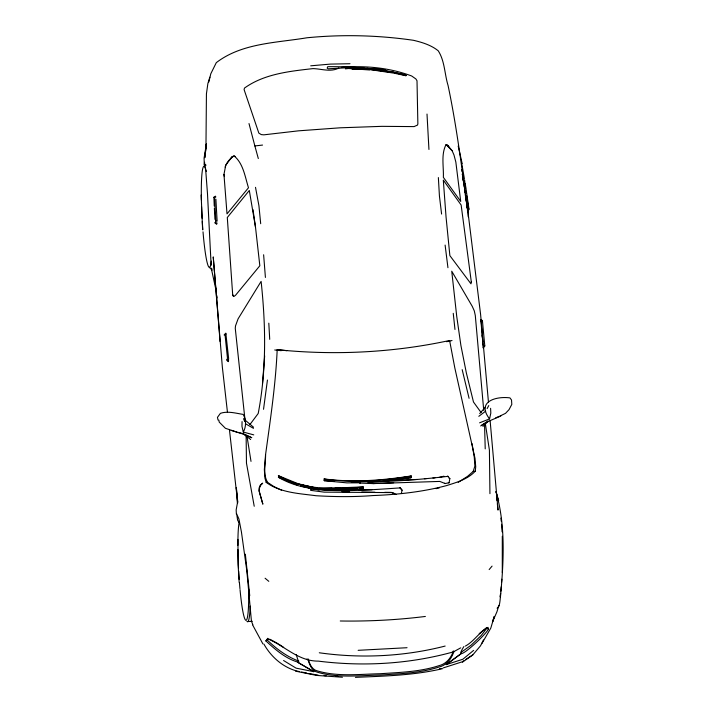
<?xml version="1.0" encoding="UTF-8"?>
<svg xmlns="http://www.w3.org/2000/svg" width="713" height="713" viewBox="0 0 713 713"><rect width="100%" height="100%" fill="white"/><g stroke="black" fill="none" stroke-linecap="round" stroke-linejoin="round"><path stroke-width="1.07" d="M249.889 424.591L258.204 413.487C266.617 369.887 265.797 325.342 261.118 281.377L238.089 318.845L235.513 325.877L235.263 328.283L245.112 420.893M489.938 493.672L489.412 450.161L485.312 423.415M405.661 75.293L405.67 74.936C388.318 70.703 370.404 67.352 352.48 68.305L352.222 69.063C370.181 68.822 388.327 70.453 405.661 75.293L405.929 75.738L393.799 73.118L366.705 69.134M405.929 75.738L405.67 74.936M242.064 421.579L241.974 426.374L243.285 432.051L253.757 434.877M360.234 482.719L346.99 482.879L324.673 480.758L324.13 480.526L324.157 478.931C353.149 482.719 382.444 480.41 411.214 475.945L410.866 477.763L380.555 481.623M324.673 480.758L324.7 479.163L324.157 478.931M410.866 477.763L411.214 475.945M237.937 539.411L238.089 564.669L239.176 582.423M482.407 320.583L484.795 345.948L483.316 348.006L480.785 319.522L482.407 320.583L482.38 321.305L480.74 320.868L480.785 319.522M335.155 488.022L363.211 486.899L362.774 488.699C334.37 490.464 304.451 492.442 278.836 477.523L278.418 475.678L297.9 483.655L319.121 488.735L331.946 488.164M278.836 477.523L278.418 475.678M362.774 488.699L363.211 486.899M286.813 350.689L277.188 349.682C275.628 384.895 270.343 419.761 265.566 454.636C265.797 463.789 262.571 474.074 267.633 482.416L273.961 486.596L281.635 490.268M502.291 572.575L502.3 536.265M262.473 383.79L264.657 355.885M265.566 454.636L264.354 469.609L264.924 478.075L266.181 482.389C280.494 492.808 299.139 493.467 316.064 495.731C335.039 496.845 354.076 497.032 373.024 495.553C397.729 494.626 422.488 491.934 446.436 485.633C456.641 482.416 467.701 479.279 475.25 471.231L475.723 466.828L475.01 458.361L454.814 367.908L449.6 340.484C393.255 352.668 334.513 355.591 277.188 349.682M378.22 70.542L385.376 70.881L385.537 69.678L367.329 68.296M500.838 591.148L501.203 586.808M501.569 582.468L501.845 579.214M500.401 597.467C503.645 562.414 505.9 525.731 495.918 491.56L498.672 500.544M447.506 476.124L449.858 478.575L449.074 482.799L445.144 483.521L439.769 481.418L372.952 483.592L359.94 483.066L359.985 480.883L366.384 480.99M223.962 174.427L225.754 165.149L232.215 156.655L234.06 155.915C243.302 163.357 245.058 176.94 248.481 187.76L227.01 213.891L223.962 174.427L224.399 176.61M263.534 409.298L267.446 380.029M208.847 81.959L210.79 73.787L216.297 62.655C241.93 42.976 276.341 42.896 306.92 37.78C342.356 34.286 378.184 35.187 413.424 40.293C422.185 42.343 431.142 45.071 438.245 50.81C444.823 61.06 444.555 74.099 448.067 85.498C456.721 126.549 461.81 168.232 467.63 209.738L464.787 190.184M313.363 488.485L311.233 488.227L311.037 490.401L324.148 492.139L391.802 492.603L396.25 494.474M311.037 490.401L311.233 488.227M500.089 596.487L500.66 593.323M214.256 206.066L213.891 197.26L214.568 197.59L215.825 220.932L215.326 222.403L217.1 223.062L216.583 224.372L215.13 222.706M224.194 335.083L225.816 333.123L228.615 358.372L228.374 361.607L226.823 360.404L227.474 358.229L225.032 334.664L224.337 334.352M479.599 422.827L489.564 418.914L490.82 413.094L490.597 408.308M218.053 420.064L217.447 417.372L220.406 413.344C227.652 410.831 235.834 413.246 243.133 414.405C246.279 419.574 246.359 426.704 243.285 432.051M401.383 493.343L402.096 490.205L399.957 487.656L402.096 490.205M385.376 70.881L383.371 70.418M385.537 69.678L367.329 68.796M209.827 77.218L207.884 83.483L206.431 93.804L205.95 148.152L204.783 157.742L206.396 143.928L204.078 158.108L204.328 165.202L204.515 162.27L205.79 171.191L207.483 193.615L211.137 265.245M498.931 605.373L496.89 611.906L492.451 622.066L494.225 616.593M458.192 482.38L467.666 476.257L473.174 471.445L474.876 466.115L474.27 457.3L472.033 443.611M489.564 418.914C476.132 401.562 496.168 396.018 509.947 397.89L511.515 399.966L511.809 404.387L509.037 409.636L505.526 413.344L500.571 415.75M494.252 616.478L490.802 628.1L481.828 643.643M225.103 167.127C226.556 162.537 230.014 158.348 234.06 155.915L235.317 156.521M215.05 223.107L215.326 222.403M453.361 650.898C451.195 657.965 446.178 663.981 438.789 665.728C419.886 671.896 399.735 672.395 380.074 673.732C359.343 674.186 337.757 676.887 317.535 670.96C311.813 669.774 309.629 663.794 308.069 658.865M483.45 639.953L480.509 645.826L472.772 654.926L462.354 662.261M238.998 522.593L237.616 520.142L236.636 513.797L238.926 519.011L241.431 531.969L246.814 570.623L251.439 621.183L252.865 624.775M463.94 646.504C449.841 668.241 487.656 633.385 488.307 629.053L488.048 627.369C479.43 631.798 474.1 641.388 465.402 646.067M487.157 408.54L488.77 405.572M296.171 654.525L298.711 662.324C286.154 659.097 275.361 649.632 265.878 640.925L267.464 639.142L270.209 639.409L278.284 643.821M265.878 640.925L267.803 638.287M352.222 69.063L352.48 68.305M230.54 158.776L232.215 156.655M489.154 569.571L492.068 566.113M497.104 608.242L498.503 606.665A50.641 4.697 86.9 0 0 500.526 594.384M479.706 413.576L485.428 407.141M468.922 208.873L467.371 209.702L467.585 210.977L469.038 209.551L465.295 183.847L463.566 182.938M482.942 426.419L488.013 421.267M446.062 144.596C440.901 154.382 443.807 166.628 443.361 177.359L460.714 201.422L455.839 162.056L453.958 154.908L452.078 150.657L447.568 145.167L446.062 144.596L452.078 150.657M479.198 633.705L486.275 627.877M446.285 664.605L461.115 653.652L446.285 664.605L462.853 659.24L473.637 650.372M478.815 416.312L485.66 411.134M461.24 652.252L471.168 645.131L481.195 635.524L487.086 627.93L488.307 629.053M213.891 197.26L215.486 196.173L215.781 197.02L214.568 197.59M225.032 334.664L226.074 333.96M481.525 425.296L487.844 421.125M463.824 660.71L462.033 661.869L443.192 667.929M465.616 659.561L472.772 654.926M460.75 647.841L453.887 651.611C451.454 658.785 446.659 665.3 438.932 667.056C420.019 673.224 399.877 673.714 380.207 675.051C359.486 675.505 337.891 678.215 317.668 672.288C311.617 671.013 309.629 664.516 307.882 659.4L306.537 659.222M480.642 425.946L488.949 421.116L500.811 416.027M483.352 346.705L484.795 345.948M495.713 417.854L499.599 416.169M338.782 68.074C330.565 72.387 321.599 68.822 313.025 68.608C289.558 71.255 264.166 73.902 244.488 88.073L244.096 89.606L258.837 133.099L261.27 134.597L263.855 134.837L298.497 130.835L340.208 127.805L381.901 126.344L414.048 126.602L417.533 125.069L417.863 123.821L417.007 80.783L415.902 78.965L411.686 75.997C389.396 67.637 365.003 65.382 341.393 67.378M468.361 207.447L467.193 207.786L466.712 204.515M454.341 651.629C410.242 664.017 363.746 666.807 318.346 661.129C298.756 661.281 285.022 646.317 268.445 639.115M439.342 477.371L443.887 476.195M445.153 646.058C404.209 656.548 361.126 658.687 319.299 652.778M436.08 488.646L439.324 487.879M442.515 668.678C413.986 675.389 384.574 676.102 355.422 677.35M439.36 668.794L441.213 668.446M410.902 476.168C382.471 480.936 353.363 483.182 324.7 479.163M392.132 479.992L411.178 477.55M425.367 616.451C397.15 619.962 368.683 621.451 340.261 620.987M386.838 480.651L388.959 480.402M248.997 123.554L254.862 145.933L262.544 145.069M345.368 68.858L348.523 68.51L369.477 69.963M473.174 471.445L475.25 471.231M424.369 478.753L426.508 478.557M432.925 477.96L435.064 477.763M367.961 482.63L389.057 480.722M310.699 65.819L330.333 64.108L350.003 63.724M360.11 481.694C389.494 482.166 419.11 479.671 448.192 476.329M358.149 650.318L407.052 647.716M247.972 621.54L252.331 621.308M362.855 487.104C334.459 489.314 304.513 490.615 278.899 475.928M357.73 488.744L329.727 489.938M359.896 488.646L363.14 488.494M372.952 483.592L393.692 482.737M387.186 480.562L417.114 479.457M372.034 489.751L358.969 489.84M319.201 488.387L340.493 487.79M352.498 68.662L366.767 68.341L380.43 70.507M352.213 68.698L356.348 68.706M360.493 68.706L363.594 68.715M336.055 489.804L321.911 489.528M342.596 489.813L346.964 489.822M351.304 482.487L360.19 482.558M374.949 492.246L361.776 492.05M384.744 492.326L391.268 492.38L394.093 493.289M266.181 482.389L267.633 482.416M341.866 491.622L349.611 491.792M400.501 487.879C370.974 489.804 340.805 492.335 311.233 489.038M354.174 68.002L356.366 68.1M367.32 68.582L377.177 69.018M335.752 676.298L337.864 676.387M342.427 677.243L316.519 675.407L295.583 671.156M364.013 68.6L348.559 67.682L328.292 68.805L327.178 68.163L327.677 66.71C339.557 66.523 352.008 67.067 364.049 68.056M318.167 675.14L308.907 673.518M324.112 675.603L326.233 675.764M324.13 480.526L333.871 481.355M298.863 661.129C286.822 656.789 276.065 648.607 266.867 639.686M380.394 71.024L393.861 72.316M315.502 488.753L317.641 489.011M366.705 68.715L369.86 69.17M371.963 69.464L378.282 70.364M215.825 220.932L217.117 221.137L215.896 199.212M380.43 70.141L389.681 71.951M313.827 671.673L297.874 662.368L313.827 671.673L296.073 668.143L283.578 660.514M299.46 671.619C284.237 668.536 271.368 657.466 263.908 644.097M301.563 672.038L306.813 673.09M398.852 73.849L405.929 75.382M297.927 484.082L319.121 488.735M301.02 485.963L319.13 489.983M301.011 486.016L311.617 488.557M237.803 432.31L243.017 433.647L251.716 437.657M449.163 478.378L449.858 478.575M448.379 482.603L449.074 482.799M444.449 483.316L445.144 483.521M236.761 432.042L225.415 428.299L219.203 422.069L218.855 420.117M463.682 183.785L464.921 184.23M226.966 359.709L228.65 360.297M231.155 430.42L243.614 434.217L251.644 437.684M278.346 477.273L296.804 484.831M480.936 320.36L482.015 320.957M245.816 423.941L253.489 428.344M279.166 644.383L283.667 647.422M243.017 433.647L250.664 439.511M233.249 295.975L233.864 296.492L235.531 295.28L259.835 265.753L255.495 227.099L249.309 190.46L227.295 217.501L232.67 294.603L233.249 295.975L232.67 294.612M265.084 578.234L268.801 581.336M244.924 419.975L253.498 427.185M481.132 412.586L473.477 401.998L466.347 372.908L460.892 345.404L456.739 316.456L451.739 271.198L472.256 306.349L474.288 310.85L475.295 315.467L483.735 410.376M447.568 145.167L448.949 147.119M262.892 643.91L252.625 624.936M243.516 418.665L244.737 421.481M228.115 360.751L228.374 361.607M254.862 145.933L258.311 158.553M461.748 163.544L464.413 178.865M216.003 290.138L211.547 269.55M462.176 369.637L469.074 398.326M462.167 163.527L458.183 146.04M254.22 506.257L246.466 463.129L246.119 435.286M211.699 268.195L212.064 270.156M255.504 187.323L258.926 205.709L260.691 223.713M483.164 347.133L483.316 348.006M251.012 461.391L247.001 436.276M462.318 174.088L462.817 177.287M463.156 179.426L463.664 182.626L462.425 173.883L463.896 183.597M465.152 186.004L465.473 188.107M465.945 191.271L466.266 193.375M466.587 195.478L467.06 198.642M467.371 200.745L468.486 208.125M467.086 206.832L467.416 209.016M461.792 169.542L462.113 171.708M462.443 173.901L463.905 183.704M467.3 206.592L480.589 314.353L482.38 334.308M496.542 497.424L497.023 500.633M463.842 184.881L464.163 187.064M464.484 189.239L464.956 192.519M465.277 194.694L466.4 202.332M359.824 482.255L359.94 483.066M252.99 209.613L255.495 227.099M377.115 69.874L377.195 70.489M465.295 183.847L465.384 184.551M445.108 245.076L447.942 267.696M464.573 179.89L465.589 188.303M465.972 191.458L466.231 193.562M441.588 214.06L439.431 196.075L438.361 177.564M245.352 554.188L249.746 595.712M227.483 412.471L222.358 367.213L213.232 256.912L220.076 341.616M229.479 430.135L237.723 502.986M497.353 503.788L498.022 510.089L490.134 420.786M453.245 313.328L454.974 329.459M500.918 518.119L501.239 521.212M501.569 524.305L502.095 531.827M237.09 495.268L236.333 487.54L237.384 503.289L236.155 509.929L236.404 514.225M237.42 498.574L237.75 501.881M482.006 334.967L482.22 337.187M482.746 342.712L482.951 344.923M216.191 288.266L216.395 290.423M216.904 295.815L217.108 297.972M482.576 336.527L483.075 342.071M483.271 344.29L488.441 401.936M263.623 254.764L265.414 277.437M427.007 114.053L428.941 149.454M202.599 229.622L201.155 195.006M268.81 323.176L269.719 339.352M214.372 208.285L214.952 219.381M484.519 423.602L485.223 448.887M468.049 210.29L468.209 216.761M467.585 210.977L467.576 210.103L467.585 212.296M452.024 340.52A477.362 418.317 6.7 0 1 446.632 341.705M281.27 350.68A477.362 418.317 6.7 0 1 274.719 349.985M248.668 588.867A50.641 4.697 86.9 0 1 246.012 620.319A50.641 4.697 86.9 0 1 240.031 589.624M239.942 588.644A50.641 4.697 86.9 0 1 239.434 582.61M239.203 579.517A50.641 4.697 86.9 0 1 238.668 571.095M238.507 567.931A50.641 4.697 86.9 0 1 237.919 549.554M237.892 545.347A50.641 4.697 86.9 0 1 239.363 521.426M250.183 606.095A52.156 4.839 86.9 0 1 246.956 621.38M211.396 268.739A52.156 4.839 86.9 0 1 209.64 267.206M204.435 166.156A52.156 4.839 86.9 0 1 206.057 165.166M211.351 261.118A50.641 4.697 86.9 0 1 203.018 231.85M202.857 229.809A50.641 4.697 86.9 0 1 202.278 221.476M202.091 218.294A50.641 4.697 86.9 0 1 201.574 206.717M201.396 200.041A50.641 4.697 86.9 0 1 205.709 169.097M205.932 169.819A50.641 4.697 86.9 0 1 206.387 171.521M471.302 281.867L470.981 283.836L449.867 255.611L446.044 216.93L443.308 180.113L461.142 205.023L471.302 281.867M259.47 488.227L259.229 491.453L262.865 504.18L258.962 490.455L259.184 487.745L260.37 485.063L262.687 483.147L260.414 485.598L259.47 488.227"/></g></svg>
